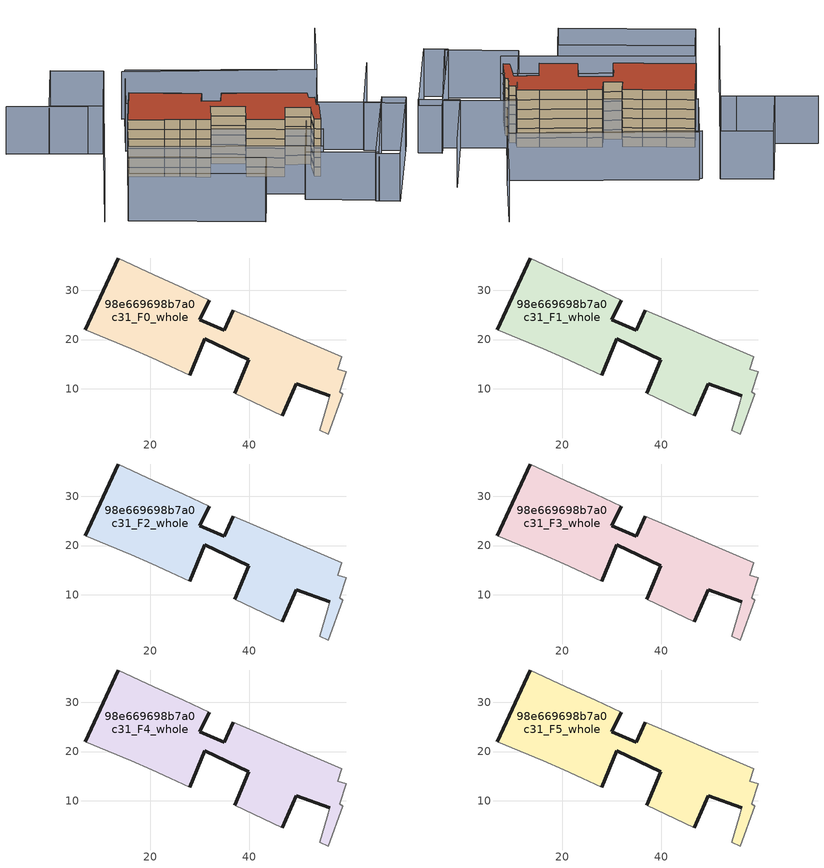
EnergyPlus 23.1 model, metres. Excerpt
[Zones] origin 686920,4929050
98e669698b7a0c31_F0_whole
 floor ground (EU_floor_Construction): 53.06,18.99 58.77,16.54 57.99,13.96 59.74,13.46 58.36,9.46 58.99,8.96 56.01,0.85 54.36,1.64 55.85,6.83 56.35,8.59 49.56,11.06 46.77,4.58 37.07,9.07 39.97,15.94 31.01,20.16 27.94,12.81 24.06,14.55 20.23,16.26 16.12,18.1 6.74,21.96 13.47,36.53 20.71,33.17 26.78,30.36 31.9,27.99 29.97,23.97 34.96,21.91 36.83,25.98 40.83,24.26 z0
 wall outside (EU_wall_Construction): 36.83,25.98 34.96,21.91 29.97,23.97 31.9,27.99 / 13.47,36.53 6.74,21.96 / 27.94,12.81 31.01,20.16 39.97,15.94 37.07,9.07 / 46.77,4.58 49.56,11.06 56.35,8.59 z0:3
 wall adiabatic (EU_wall_Construction): 31.9,27.99 26.78,30.36 20.71,33.17 13.47,36.53 / 6.74,21.96 16.12,18.1 20.23,16.26 24.06,14.55 27.94,12.81 / 37.07,9.07 46.77,4.58 / 56.35,8.59 55.85,6.83 54.36,1.64 56.01,0.85 58.99,8.96 58.36,9.46 59.74,13.46 57.99,13.96 58.77,16.54 53.06,18.99 40.83,24.26 36.83,25.98 z0:3
98e669698b7a0c31_F1_whole
 floor to 98e669698b7a0c31_F0_whole (EU_floor_Construction): 53.06,18.99 58.77,16.54 57.99,13.96 59.74,13.46 58.36,9.46 58.99,8.96 56.01,0.85 54.36,1.64 55.85,6.83 56.35,8.59 49.56,11.06 46.77,4.58 37.07,9.07 39.97,15.94 31.01,20.16 27.94,12.81 24.06,14.55 20.23,16.26 16.12,18.1 6.74,21.96 13.47,36.53 20.71,33.17 26.78,30.36 31.9,27.99 29.97,23.97 34.96,21.91 36.83,25.98 40.83,24.26 z3
 wall outside (EU_wall_Construction): 36.83,25.98 34.96,21.91 29.97,23.97 31.9,27.99 / 13.47,36.53 6.74,21.96 / 27.94,12.81 31.01,20.16 39.97,15.94 37.07,9.07 / 46.77,4.58 49.56,11.06 56.35,8.59 z3:6
 wall adiabatic (EU_wall_Construction): 31.9,27.99 26.78,30.36 20.71,33.17 13.47,36.53 / 6.74,21.96 16.12,18.1 20.23,16.26 24.06,14.55 27.94,12.81 / 37.07,9.07 46.77,4.58 / 56.35,8.59 55.85,6.83 54.36,1.64 56.01,0.85 58.99,8.96 58.36,9.46 59.74,13.46 57.99,13.96 58.77,16.54 53.06,18.99 40.83,24.26 36.83,25.98 z3:6
98e669698b7a0c31_F2_whole
 floor to 98e669698b7a0c31_F1_whole (EU_floor_Construction): 53.06,18.99 58.77,16.54 57.99,13.96 59.74,13.46 58.36,9.46 58.99,8.96 56.01,0.85 54.36,1.64 55.85,6.83 56.35,8.59 49.56,11.06 46.77,4.58 37.07,9.07 39.97,15.94 31.01,20.16 27.94,12.81 24.06,14.55 20.23,16.26 16.12,18.1 6.74,21.96 13.47,36.53 20.71,33.17 26.78,30.36 31.9,27.99 29.97,23.97 34.96,21.91 36.83,25.98 40.83,24.26 z6
 wall outside (EU_wall_Construction): 36.83,25.98 34.96,21.91 29.97,23.97 31.9,27.99 / 13.47,36.53 6.74,21.96 / 27.94,12.81 31.01,20.16 39.97,15.94 37.07,9.07 / 46.77,4.58 49.56,11.06 56.35,8.59 z6:9
 wall adiabatic (EU_wall_Construction): 31.9,27.99 26.78,30.36 20.71,33.17 13.47,36.53 / 6.74,21.96 16.12,18.1 20.23,16.26 24.06,14.55 27.94,12.81 / 37.07,9.07 46.77,4.58 / 56.35,8.59 55.85,6.83 54.36,1.64 56.01,0.85 58.99,8.96 58.36,9.46 59.74,13.46 57.99,13.96 58.77,16.54 53.06,18.99 40.83,24.26 36.83,25.98 z6:9
98e669698b7a0c31_F3_whole
 floor to 98e669698b7a0c31_F2_whole (EU_floor_Construction): 53.06,18.99 58.77,16.54 57.99,13.96 59.74,13.46 58.36,9.46 58.99,8.96 56.01,0.85 54.36,1.64 55.85,6.83 56.35,8.59 49.56,11.06 46.77,4.58 37.07,9.07 39.97,15.94 31.01,20.16 27.94,12.81 24.06,14.55 20.23,16.26 16.12,18.1 6.74,21.96 13.47,36.53 20.71,33.17 26.78,30.36 31.9,27.99 29.97,23.97 34.96,21.91 36.83,25.98 40.83,24.26 z9
 wall outside (EU_wall_Construction): 36.83,25.98 34.96,21.91 29.97,23.97 31.9,27.99 / 13.47,36.53 6.74,21.96 / 27.94,12.81 31.01,20.16 39.97,15.94 37.07,9.07 / 46.77,4.58 49.56,11.06 56.35,8.59 z9:12
 wall adiabatic (EU_wall_Construction): 31.9,27.99 26.78,30.36 20.71,33.17 13.47,36.53 / 6.74,21.96 16.12,18.1 20.23,16.26 24.06,14.55 27.94,12.81 / 37.07,9.07 46.77,4.58 / 56.35,8.59 55.85,6.83 54.36,1.64 56.01,0.85 58.99,8.96 58.36,9.46 59.74,13.46 57.99,13.96 58.77,16.54 53.06,18.99 40.83,24.26 36.83,25.98 z9:12
98e669698b7a0c31_F4_whole
 floor to 98e669698b7a0c31_F3_whole (EU_floor_Construction): 53.06,18.99 58.77,16.54 57.99,13.96 59.74,13.46 58.36,9.46 58.99,8.96 56.01,0.85 54.36,1.64 55.85,6.83 56.35,8.59 49.56,11.06 46.77,4.58 37.07,9.07 39.97,15.94 31.01,20.16 27.94,12.81 24.06,14.55 20.23,16.26 16.12,18.1 6.74,21.96 13.47,36.53 20.71,33.17 26.78,30.36 31.9,27.99 29.97,23.97 34.96,21.91 36.83,25.98 40.83,24.26 z12
 wall outside (EU_wall_Construction): 36.83,25.98 34.96,21.91 29.97,23.97 31.9,27.99 / 13.47,36.53 6.74,21.96 / 27.94,12.81 31.01,20.16 39.97,15.94 37.07,9.07 / 46.77,4.58 49.56,11.06 56.35,8.59 z12:15
 wall adiabatic (EU_wall_Construction): 31.9,27.99 26.78,30.36 20.71,33.17 13.47,36.53 / 6.74,21.96 16.12,18.1 20.23,16.26 24.06,14.55 27.94,12.81 / 37.07,9.07 46.77,4.58 / 56.35,8.59 55.85,6.83 54.36,1.64 56.01,0.85 58.99,8.96 58.36,9.46 59.74,13.46 57.99,13.96 58.77,16.54 53.06,18.99 40.83,24.26 36.83,25.98 z12:15
98e669698b7a0c31_F5_whole
 floor to 98e669698b7a0c31_F4_whole (EU_floor_Construction): 53.06,18.99 58.77,16.54 57.99,13.96 59.74,13.46 58.36,9.46 58.99,8.96 56.01,0.85 54.36,1.64 55.85,6.83 56.35,8.59 49.56,11.06 46.77,4.58 37.07,9.07 39.97,15.94 31.01,20.16 27.94,12.81 24.06,14.55 20.23,16.26 16.12,18.1 6.74,21.96 13.47,36.53 20.71,33.17 26.78,30.36 31.9,27.99 29.97,23.97 34.96,21.91 36.83,25.98 40.83,24.26 z15
 wall outside (EU_wall_Construction): 36.83,25.98 34.96,21.91 29.97,23.97 31.9,27.99 / 13.47,36.53 6.74,21.96 / 27.94,12.81 31.01,20.16 39.97,15.94 37.07,9.07 / 46.77,4.58 49.56,11.06 56.35,8.59 z15:18
 wall adiabatic (EU_wall_Construction): 31.9,27.99 26.78,30.36 20.71,33.17 13.47,36.53 / 6.74,21.96 16.12,18.1 20.23,16.26 24.06,14.55 27.94,12.81 / 37.07,9.07 46.77,4.58 / 56.35,8.59 55.85,6.83 54.36,1.64 56.01,0.85 58.99,8.96 58.36,9.46 59.74,13.46 57.99,13.96 58.77,16.54 53.06,18.99 40.83,24.26 36.83,25.98 z15:18
 roof outside (EU_roof_Construction): 56.01,0.85 58.99,8.96 58.36,9.46 59.74,13.46 57.99,13.96 58.77,16.54 53.06,18.99 40.83,24.26 36.83,25.98 34.96,21.91 29.97,23.97 31.9,27.99 26.78,30.36 20.71,33.17 13.47,36.53 6.74,21.96 16.12,18.1 20.23,16.26 24.06,14.55 27.94,12.81 31.01,20.16 39.97,15.94 37.07,9.07 46.77,4.58 49.56,11.06 56.35,8.59 55.85,6.83 54.36,1.64 z18
shading: 83.8,5.22 73.19,10.35 / 73.19,10.35 83.37,31.42 / -18.72,48.09 6.18,37.31 / 6.18,37.31 -9.71,0.58 / 78.35,55.85 69.14,33.42 / 69.14,33.42 19.03,53.98 / 85.18,8.31 70.32,-21.49 / 70.32,-21.49 64.25,-18.46 / 64.25,-18.46 79.11,11.34 / 79.11,11.34 85.18,8.31 / 31.33,-17.38 -3.42,-1.56 / -3.42,-1.56 0.61,7.29 / 0.61,7.29 35.36,-8.54 / 35.36,-8.54 31.33,-17.38 / 77.65,8.42 65.25,-18.41 / 65.25,-18.41 46.6,-9.79 / 46.6,-9.79 59,17.04 / 59,17.04 77.65,8.42 / 6.8,22.11 56.63,0.66 / 56.63,0.66 52.6,-8.7 / 52.6,-8.7 2.78,12.75 / 2.78,12.75 6.8,22.11 / 20.04,54.32 69.07,33.46 / 69.07,33.46 61.39,15.41 / 61.39,15.41 12.36,36.27 / 12.36,36.27 20.04,54.32 / -7.63,43.49 0.93,62.38 / 0.93,62.38 14.57,56.19 / 14.57,56.19 6,37.31 / 6,37.31 -7.63,43.49 z0:15
[Building]
EU S2 Campaign: North Axis=0; Terrain=City; Solar Distribution=FullExterior
[Site:Location]
Bologna: Latitude=44.5; Longitude=11.25; Time Zone=1; Elevation=37
[SizingPeriod:WeatherFileDays]
AnnualSizingPeriod: Begin Month=1; Begin Day of Month=1; End Month=12; End Day of Month=31; Day of Week for Start Day=Monday; Use Weather File Daylight Saving Period=No; Use Weather File Rain and Snow Indicators=No
[MATERIAL]
EU_InternalMass_Material: Roughness=MediumRough; Thickness=0.1; Conductivity=1; Density=1800; Specific Heat=900; Thermal Absorptance=0.9; Solar Absorptance=0.7; Visible Absorptance=0.7
[MATERIAL:NOMASS] Roughness=MediumRough; Thermal Absorptance=0.9; Solar Absorptance=0.7; Visible Absorptance=0.7
Name | Thermal Resistance
EU_wall_NoMass | 0.905828
EU_roof_NoMass | 0.37593
EU_floor_NoMass | 0.67114
[CONSTRUCTION]
EU_wall_Construction: EU_wall_NoMass
EU_roof_Construction: EU_roof_NoMass
EU_floor_Construction: EU_floor_NoMass
EU_InternalMass_Construction: EU_InternalMass_Material
[ZONE] Type=1; Multiplier=1; Ceiling Height=autocalculate; Floor Area=autocalculate; Part of Total Floor Area=Yes
Name | Volume
98e669698b7a0c31_F0_whole | 1982.99
98e669698b7a0c31_F1_whole; 98e669698b7a0c31_F2_whole; 98e669698b7a0c31_F3_whole; 98e669698b7a0c31_F4_whole; 98e669698b7a0c31_F5_whole | 1982.98
[INTERNALMASS] Construction=EU_InternalMass_Construction; Surface Area=660.995
Name | Zone or ZoneList
98e669698b7a0c31_F0_whole_EU_InternalMass | 98e669698b7a0c31_F0_whole
98e669698b7a0c31_F1_whole_EU_InternalMass | 98e669698b7a0c31_F1_whole
98e669698b7a0c31_F2_whole_EU_InternalMass | 98e669698b7a0c31_F2_whole
98e669698b7a0c31_F3_whole_EU_InternalMass | 98e669698b7a0c31_F3_whole
98e669698b7a0c31_F4_whole_EU_InternalMass | 98e669698b7a0c31_F4_whole
98e669698b7a0c31_F5_whole_EU_InternalMass | 98e669698b7a0c31_F5_whole
[OTHEREQUIPMENT] Fuel Type=Electricity; Design Level Calculation Method=Watts/Area; Power per Zone Floor Area=1; Fraction Latent=0; Fraction Radiant=0; Fraction Lost=0; Carbon Dioxide Generation Rate=0; EndUse Subcategory=EU_Step8_InternalGains
Name | Zone or ZoneList or Space or SpaceList | Schedule
EU_Step8_InternalGain_98e669698b7a0c31_F0_whole_f000 | 98e669698b7a0c31_F0_whole | EU_Step8_GainSchedule_98e669698b7a0c31_F0_whole_f000
EU_Step8_InternalGain_98e669698b7a0c31_F1_whole_f000 | 98e669698b7a0c31_F1_whole | EU_Step8_GainSchedule_98e669698b7a0c31_F1_whole_f000
EU_Step8_InternalGain_98e669698b7a0c31_F2_whole_f000 | 98e669698b7a0c31_F2_whole | EU_Step8_GainSchedule_98e669698b7a0c31_F2_whole_f000
EU_Step8_InternalGain_98e669698b7a0c31_F3_whole_f000 | 98e669698b7a0c31_F3_whole | EU_Step8_GainSchedule_98e669698b7a0c31_F3_whole_f000
EU_Step8_InternalGain_98e669698b7a0c31_F4_whole_f000 | 98e669698b7a0c31_F4_whole | EU_Step8_GainSchedule_98e669698b7a0c31_F4_whole_f000
EU_Step8_InternalGain_98e669698b7a0c31_F5_whole_f000 | 98e669698b7a0c31_F5_whole | EU_Step8_GainSchedule_98e669698b7a0c31_F5_whole_f000
[ZONEVENTILATION:DESIGNFLOWRATE] Schedule=EU_AlwaysOn; Design Flow Rate Calculation Method=AirChanges/Hour; Air Changes per Hour=0.73129; Ventilation Type=Natural; Fan Pressure Rise=0; Fan Total Efficiency=1; Constant Term Coefficient=1; Temperature Term Coefficient=0; Velocity Term Coefficient=0; Velocity Squared Term Coefficient=0; Minimum Indoor Temperature=-100; Maximum Indoor Temperature=100; Delta Temperature=-100; Minimum Outdoor Temperature=-100; Maximum Outdoor Temperature=100; Maximum Wind Speed=40
Name | Zone or ZoneList or Space or SpaceList
EU_ConstantAir_98e669698b7a0c31_F0_whole | 98e669698b7a0c31_F0_whole
EU_ConstantAir_98e669698b7a0c31_F1_whole | 98e669698b7a0c31_F1_whole
EU_ConstantAir_98e669698b7a0c31_F2_whole | 98e669698b7a0c31_F2_whole
EU_ConstantAir_98e669698b7a0c31_F3_whole | 98e669698b7a0c31_F3_whole
EU_ConstantAir_98e669698b7a0c31_F4_whole | 98e669698b7a0c31_F4_whole
EU_ConstantAir_98e669698b7a0c31_F5_whole | 98e669698b7a0c31_F5_whole
[HVACTEMPLATE:THERMOSTAT] Constant Heating Setpoint=20; Constant Cooling Setpoint=50
EU_HeatOnly_98e669698b7a0c31_F0_whole; EU_HeatOnly_98e669698b7a0c31_F1_whole; EU_HeatOnly_98e669698b7a0c31_F2_whole; EU_HeatOnly_98e669698b7a0c31_F3_whole; EU_HeatOnly_98e669698b7a0c31_F4_whole; EU_HeatOnly_98e669698b7a0c31_F5_whole
[HVACTEMPLATE:ZONE:IDEALLOADSAIRSYSTEM] System Availability Schedule=EU_AlwaysOn; Maximum Heating Supply Air Temperature=50; Minimum Cooling Supply Air Temperature=13; Maximum Heating Supply Air Humidity Ratio=0.0156; Minimum Cooling Supply Air Humidity Ratio=0.0077; Heating Limit=NoLimit; Cooling Limit=NoLimit; Heating Availability Schedule=EU_AlwaysOn; Cooling Availability Schedule=EU_CoolingOff; Dehumidification Control Type=ConstantSensibleHeatRatio; Cooling Sensible Heat Ratio=0.7; Dehumidification Setpoint=60; Humidification Control Type=None; Humidification Setpoint=30; Outdoor Air Method=None; Outdoor Air Flow Rate per Person=0.00944; Outdoor Air Flow Rate per Zone Floor Area=0; Outdoor Air Flow Rate per Zone=0; Demand Controlled Ventilation Type=None; Outdoor Air Economizer Type=NoEconomizer; Heat Recovery Type=None; Sensible Heat Recovery Effectiveness=0.7; Latent Heat Recovery Effectiveness=0.65
Name | Template Thermostat
98e669698b7a0c31_F0_whole | EU_HeatOnly_98e669698b7a0c31_F0_whole
98e669698b7a0c31_F1_whole | EU_HeatOnly_98e669698b7a0c31_F1_whole
98e669698b7a0c31_F2_whole | EU_HeatOnly_98e669698b7a0c31_F2_whole
98e669698b7a0c31_F3_whole | EU_HeatOnly_98e669698b7a0c31_F3_whole
98e669698b7a0c31_F4_whole | EU_HeatOnly_98e669698b7a0c31_F4_whole
98e669698b7a0c31_F5_whole | EU_HeatOnly_98e669698b7a0c31_F5_whole
[SIZING:ZONE] Zone Cooling Design Supply Air Temperature Input Method=SupplyAirTemperature; Zone Cooling Design Supply Air Temperature=13; Zone Heating Design Supply Air Temperature Input Method=SupplyAirTemperature; Zone Heating Design Supply Air Temperature=50; Zone Cooling Design Supply Air Humidity Ratio=0.008; Zone Heating Design Supply Air Humidity Ratio=0.008; Cooling Design Air Flow Method=DesignDay; Cooling Design Air Flow Rate=0; Cooling Minimum Air Flow per Zone Floor Area=0.000762; Cooling Minimum Air Flow=0; Cooling Minimum Air Flow Fraction=0.2; Heating Design Air Flow Method=DesignDay; Heating Design Air Flow Rate=0; Heating Maximum Air Flow per Zone Floor Area=0.002032; Heating Maximum Air Flow=0.141576; Heating Maximum Air Flow Fraction=0.3; Account for Dedicated Outdoor Air System=No; Dedicated Outdoor Air System Control Strategy=NeutralSupplyAir; Dedicated Outdoor Air Low Setpoint Temperature for Design=autosize; Dedicated Outdoor Air High Setpoint Temperature for Design=autosize; Zone Load Sizing Method=Sensible Load Only No Latent Load; Zone Latent Cooling Design Supply Air Humidity Ratio Input Method=HumidityRatioDifference; Zone Cooling Design Supply Air Humidity Ratio Difference=0.005; Zone Latent Heating Design Supply Air Humidity Ratio Input Method=HumidityRatioDifference; Zone Humidification Design Supply Air Humidity Ratio Difference=0.005
98e669698b7a0c31_F0_whole; 98e669698b7a0c31_F1_whole; 98e669698b7a0c31_F2_whole; 98e669698b7a0c31_F3_whole; 98e669698b7a0c31_F4_whole; 98e669698b7a0c31_F5_whole
[SCHEDULE:CONSTANT]
Name | Hourly Value
EU_AlwaysOn | 1
EU_CoolingOff | 0
[SCHEDULE:FILE] Column Number=1; Rows to Skip at Top=0; Number of Hours of Data=8760; Column Separator=Comma; Interpolate to Timestep=No; Minutes per Item=60; Adjust Schedule for Daylight Savings=Yes
Name | File
EU_Step8_GainSchedule_98e669698b7a0c31_F0_whole_f000 | ../../schedules/98e669698b7a0c31/98e669698b7a0c31_F0_whole_f000_gain.csv
EU_Step8_GainSchedule_98e669698b7a0c31_F1_whole_f000 | ../../schedules/98e669698b7a0c31/98e669698b7a0c31_F1_whole_f000_gain.csv
EU_Step8_GainSchedule_98e669698b7a0c31_F2_whole_f000 | ../../schedules/98e669698b7a0c31/98e669698b7a0c31_F2_whole_f000_gain.csv
EU_Step8_GainSchedule_98e669698b7a0c31_F3_whole_f000 | ../../schedules/98e669698b7a0c31/98e669698b7a0c31_F3_whole_f000_gain.csv
EU_Step8_GainSchedule_98e669698b7a0c31_F4_whole_f000 | ../../schedules/98e669698b7a0c31/98e669698b7a0c31_F4_whole_f000_gain.csv
EU_Step8_GainSchedule_98e669698b7a0c31_F5_whole_f000 | ../../schedules/98e669698b7a0c31/98e669698b7a0c31_F5_whole_f000_gain.csv
